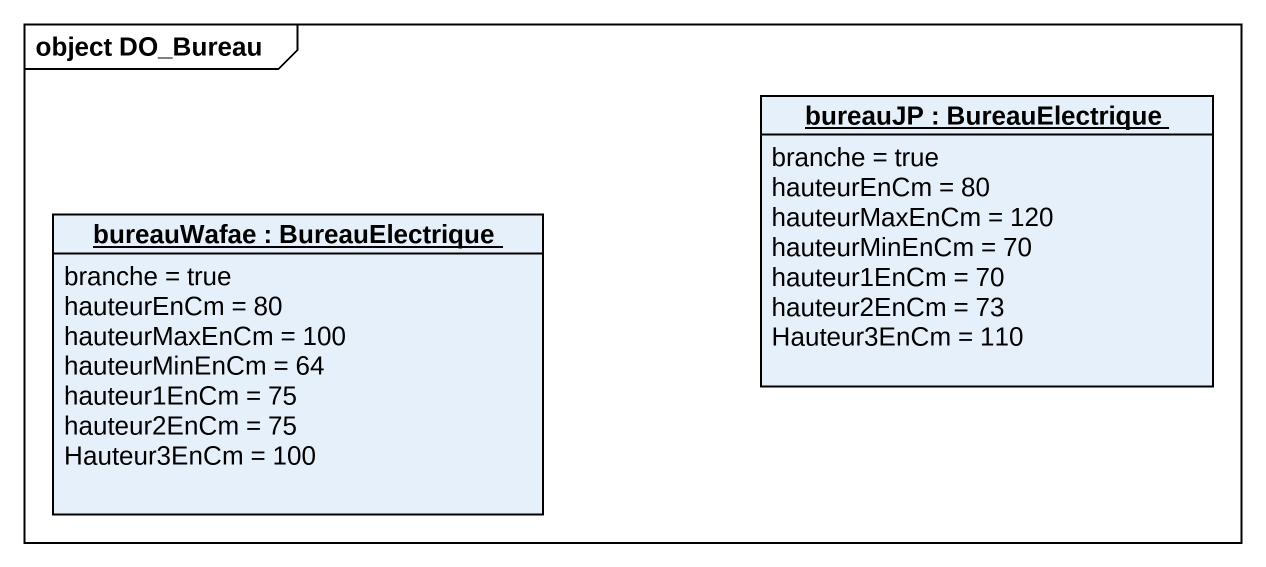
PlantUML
@startuml
mainframe object DO_Bureau
hide circle
hide empty members
object "bureauJP : BureauElectrique" as bureauJP {
  branche = true
  hauteurEnCm = 80
  hauteurMaxEnCm = 120
  hauteurMinEnCm = 70
  hauteur1EnCm = 70
  hauteur2EnCm = 73
  Hauteur3EnCm = 110
}
object "bureauWafae : BureauElectrique" as bureauWafae {
  branche = true
  hauteurEnCm = 80
  hauteurMaxEnCm = 100
  hauteurMinEnCm = 64
  hauteur1EnCm = 75
  hauteur2EnCm = 75
  Hauteur3EnCm = 100
}
@enduml
